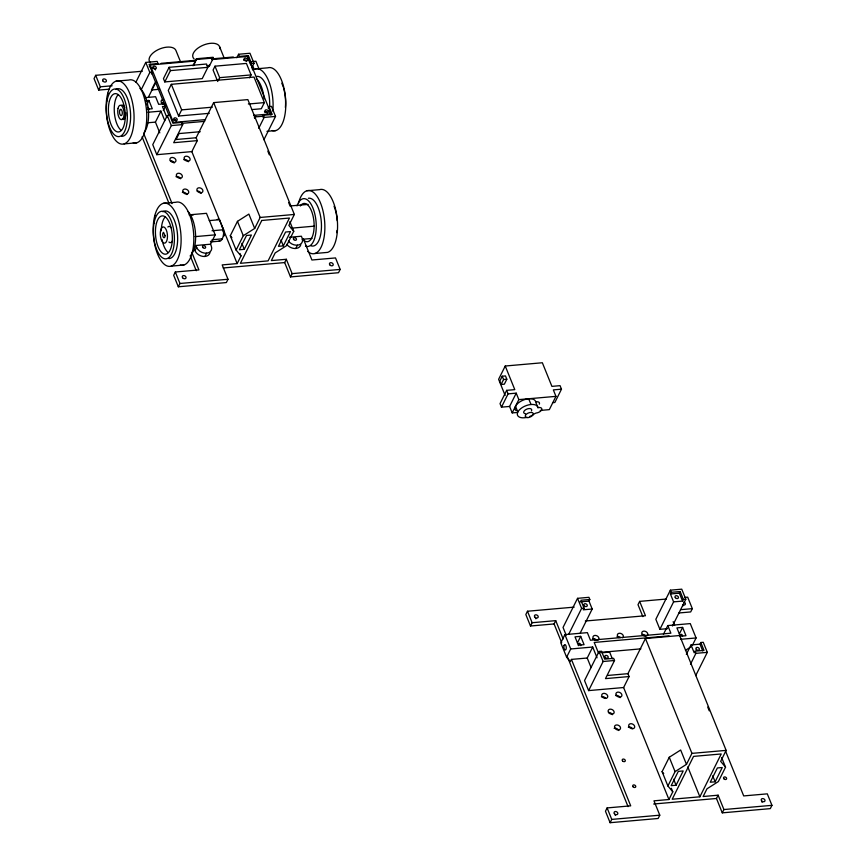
<?xml version="1.0" encoding="UTF-8"?>
<svg xmlns="http://www.w3.org/2000/svg" width="866" height="866" viewBox="0 0 866 866"><rect width="100%" height="100%" fill="white"/><g stroke="black" fill="none" stroke-linecap="round" stroke-linejoin="round"><path stroke-width="1.3" d="M142.381 71.218L95.693 75.32L94.048 78.611L98.702 90.096L109.192 89.176M98.702 90.096L100.337 86.806L95.693 75.32M135.897 82.205L145.759 62.417L157.157 61.41L158.034 63.564L149.071 64.355L152.275 72.246L151.453 73.891M149.309 66.758L150.186 64.993L195.673 60.999M141.126 89.923L149.829 72.463L145.759 62.417M152.015 88.797L154.982 82.844M148.497 96.992L156.237 81.469M146.722 104.818L148.909 100.424L145.488 100.727M169.097 67.31L163.458 78.622L164.789 81.924L202.233 78.633L207.872 67.321L206.541 64.019L169.097 67.31L170.429 70.611L164.789 81.924M251.963 109.581L261.294 108.759L264.357 102.61L254.019 77.052L171.316 84.316L168.253 90.465L178.591 116.022L209.269 113.327M159.788 132.866L155.436 122.106L160.914 111.119L147.978 112.255M163.284 110.523L165.644 105.793M197.296 140.628L173.698 142.706L182.737 124.585L181.86 122.431L172.908 123.21L169.714 115.319L167.268 115.535L152.752 144.644L156.822 154.689L191.83 151.615L197.296 140.628L196.138 137.759L213.664 102.61L247.849 99.601L294.353 214.454L288.876 225.441L293.747 231.276L286.581 245.641L275.182 252.904L271.35 260.59L286.321 259.28L292.134 273.634L290.489 276.925L338.519 272.714L340.165 269.413L335.51 257.927L311.912 260.006L303.295 238.724M192.977 65.74L196.474 58.736L213.079 57.275L213.372 58L209.15 66.455M193.757 65.502L196.474 58.736M156.822 154.689L171.338 125.581L167.268 115.535M178.591 116.022L181.665 109.874L171.316 84.316M176.079 139.491L179.024 133.57L200.252 131.708M249.625 77.788L251.064 74.909L246.42 63.424L214.995 66.184L213.079 70.027L217.723 81.512M218.21 80.549L219.65 77.669L214.995 66.184M236.819 57.751L238.561 54.255L249.96 53.259L254.019 63.305L251.703 67.97M247.568 57.275L248.38 55.63L239.427 56.409L238.561 54.255M250.761 65.166L251.584 63.521L248.38 55.63M191.83 252.407L198.92 269.932L175.322 272L173.676 275.301L178.32 286.787L226.351 282.565L227.996 279.263L222.183 264.909L237.154 263.6L240.997 255.903L240.023 253.511M254.55 118.447L255.719 116.087M189.037 214.855L206.476 213.328L215.19 234.859L210.535 244.201L195.878 245.489L194.244 248.78L194.991 250.653A8.162 6.008 26.5 0 0 202.947 256.412A8.162 6.008 26.5 0 0 209.973 252.677M194.991 250.653L196.636 247.351L195.878 245.489M262.441 116.921L263.264 115.275L272.216 114.485L269.012 106.594L271.459 106.377L275.529 116.423L263.913 139.718M178.32 286.787L179.966 283.485L175.322 272M268.2 108.239L269.012 106.594M258.707 128.298L264.13 117.43L263.264 115.275M204.939 256.466L206.584 253.175A8.162 6.008 26.5 0 0 211.293 246.063L210.535 244.201M236.115 250.079L230.302 235.725L237.468 221.35L248.867 214.086L254.68 228.451L243.281 235.704L236.115 250.079L240.997 255.903M244.277 249.321L251.4 235.032L246.518 235.465L239.395 249.744L244.277 249.321L241.852 243.335M254.68 228.451L260.157 217.463L213.664 102.61M283.355 245.879L290.467 231.601L285.585 232.034L278.462 246.312L283.355 245.879L280.93 239.904M290.489 276.925L284.676 262.571L286.321 259.28M295.782 248.488L297.428 245.186M552.53 402.668L554.857 402.474L561.482 389.18L560.053 385.662L551.913 386.377L542.354 362.757L505.235 366.015L498.61 379.308L505.149 395.47M502.226 376.223L499.758 381.17L501.1 384.472L504.358 384.179L506.816 379.243L505.484 375.931L502.226 376.223L503.557 379.525L501.1 384.472M505.235 366.015L514.794 389.635L506.653 390.35L500.028 403.643L501.457 407.161L509.598 406.446L516.223 393.153L508.082 393.868L501.457 407.161M517.132 412.476L512.207 412.909L518.842 399.616L516.223 393.153M561.482 389.18L553.342 389.895L555.95 396.357L549.325 409.64L540.243 410.441M574.169 607.131L527.481 611.234L525.835 614.524L530.49 626.01L554.088 623.942L555.734 620.641L532.135 622.719L530.49 626.01M580.285 632.905L592.192 609.025L588.999 601.134L589.822 599.478L588.945 597.323L577.546 598.33L563.041 627.439L566.202 635.254M692.551 645.018L696.08 637.961L690.267 623.596L667.794 625.577L670.879 633.187L590.45 640.245L587.375 632.635L564.903 634.616L560.8 642.853L566.613 657.207L570.337 661.602L571.43 659.405L587.224 658.019L592.701 647.032L570.716 648.97L566.613 657.207M568.843 633.999L581.616 608.376L577.546 598.33M589.822 599.478L580.87 600.268L584.063 608.159L583.24 609.816L592.192 609.025M577.416 642.94L580.696 636.348L575.002 636.846L578.369 645.17L584.074 644.672L580.696 636.348M629.095 676.552L605.486 678.619L614.524 660.498L613.648 658.344L604.695 659.134L601.502 651.232L599.055 651.448L584.539 680.557L588.609 690.603L623.617 687.528L629.095 676.552L627.926 673.672L645.451 638.523L679.637 635.525L726.141 750.378L720.664 761.355L725.535 767.189L718.369 781.565L706.97 788.818L703.138 796.514L718.109 795.194L723.922 809.548L722.276 812.849L770.307 808.628L771.952 805.337L767.298 793.851L743.699 795.919L725.459 750.865M588.609 690.603L603.126 661.494L599.055 651.448M666.333 599.034L639.649 601.383L638.004 604.674L642.853 616.635M672.46 626.01L685.807 599.229L681.748 589.172L670.349 590.179L655.833 619.287L659.903 629.333L667.502 628.673M659.903 629.333L673.596 601.87L670.403 593.979L671.215 592.333L670.349 590.179M673.596 601.87L682.549 601.091L679.355 593.188L680.178 591.543L671.215 592.333M663.421 634.356L667.794 625.577M682.549 601.091L683.371 599.445L680.178 591.543M679.323 633.988L682.614 627.395L676.909 627.893L680.286 636.218L685.98 635.72L682.614 627.395M685.006 597.399L687.68 597.161L692.324 608.646L690.678 611.937L678.879 612.976M571.43 659.405L630.708 805.845L607.109 807.924L605.464 811.215L610.108 822.7L658.138 818.478L659.784 815.187L653.971 800.833L668.942 799.513L672.785 791.827L671.323 788.233M686.337 654.36L691.036 644.943L699.988 644.152L700.81 642.507L703.246 642.291L707.316 652.347L695.701 675.632M700.81 642.507L704.004 650.409L695.052 651.189L694.229 652.845L691.036 644.943M610.108 822.7L611.753 819.409L607.109 807.924M690.494 664.222L695.918 653.343L695.052 651.189M667.903 785.992L662.089 771.638L669.256 757.263L680.665 750.01L686.467 764.364L675.069 771.628L667.903 785.992L672.785 791.827M676.065 785.235L683.187 770.957L678.305 771.379L671.182 785.668L676.065 785.235L673.64 779.248M686.467 764.364L691.945 753.377L645.451 638.523M699.88 796.796L721.237 753.961L693.558 756.386L672.2 799.231L699.88 796.796L687.788 766.93M715.143 781.803L722.255 767.525L717.373 767.947L710.25 782.225L715.143 781.803L712.718 775.817M722.276 812.849L716.474 798.484L718.109 795.194M685.482 650.312L690.884 646.88M516.071 410.7A10.966 5.705 -22 0 1 522.003 400.644A10.966 5.705 -22 0 1 535.556 401.326L536.595 401.781A4.536 2.36 -22 0 1 539.291 404.173M535.632 401.943L537.959 407.691L538.912 407.529A4.536 2.36 -22 0 1 541.618 409.91A4.536 2.36 -22 0 1 536.173 413.017L534.571 413.71A10.966 5.705 -22 0 1 529.754 416.459M196.766 59.451L213.372 58M161.076 63.337L195.878 60.284M211.943 58.877L233.355 56.994M211.737 59.592L247.86 56.42L271.112 113.847L253.716 115.373M251.887 61.594L255.892 61.248L259.14 69.28M207.039 65.805L209.594 65.578L209.301 64.863M149.829 72.463L152.275 72.246M170.429 70.611L207.872 67.321M251.584 63.521L254.019 63.305M116.087 81.155L128.785 80.04A31.728 13.748 85 0 1 146.592 111.454A31.728 13.748 85 0 1 133.212 142.76M255.113 68.944L267.81 67.819A31.728 13.748 85 0 1 285.628 99.233A31.728 13.748 85 0 1 272.249 130.549M100.337 86.806L112.147 85.766M219.65 77.669L251.064 74.909M151.42 89.988L159.452 89.285M145.012 97.652L155.588 96.721L158.662 104.331L165.363 103.736M166.434 106.172L162.418 106.529L166.878 117.538M147.718 109.159L152.286 108.759L148.909 100.424M181.665 109.874L212.343 107.178M248.358 104.017L264.357 102.61M147.534 122.799L155.436 122.106M205.545 119.605L173.427 122.42L150.186 64.993M181.914 123.362L204.668 121.359M254.171 117.007L263.545 116.185M171.338 125.581L182.737 124.585M264.13 117.43L275.529 116.423M124.119 143.897L136.817 142.771M266.955 131.34L275.843 130.56M175.787 139.545L196.138 137.759M163.122 203.391L175.82 202.276A31.728 13.748 85 0 1 193.638 233.69A31.728 13.748 85 0 1 180.258 265.007M306.878 190.758L319.576 189.643A31.728 13.748 85 0 1 336.982 216.933A31.728 13.748 85 0 1 327.608 252.385L314.91 253.5M290.705 205.924L308.144 204.398M209.258 220.603L219.531 219.704L223.601 229.75A11.334 4.915 85 0 1 218.892 241.073M260.157 217.463L294.353 214.454M212.04 230.767L223.601 229.75M195.077 236.635L215.19 234.859M291.377 228.169L314.185 226.167M212.04 239.741L222.313 238.832M210.416 241.419L212.993 241.192M210.676 241.939L219.661 241.149M289.385 237.273L301.379 236.223L302.137 238.085A8.162 6.008 26.5 0 1 298.359 245.046A8.162 6.008 26.5 0 1 288.41 241.019M302.191 239.297L312.02 238.431M171.154 266.133L183.852 265.018M223.212 267.973L284.676 262.571M179.966 283.485L227.996 279.263M292.134 273.634L340.165 269.413M503.557 379.525L506.816 379.243M518.842 399.616L555.95 396.357M580.047 601.913L588.999 601.134M670.403 593.979L679.355 593.188M581.616 608.376L584.063 608.159M683.371 599.445L685.807 599.229M680.524 609.686L692.324 608.646M585.329 621.019L645.462 615.737L639.649 601.383M669.093 635.861L594.206 642.442L598.666 653.451M680.557 639.314L696.08 637.961M600.766 652.369L640.883 648.851M601.957 652.769L609.632 652.098L612.37 658.864M603.126 661.494L614.524 660.498M695.918 653.343L707.316 652.347M607.575 675.469L627.926 673.672M691.945 753.377L726.141 750.378M653.668 804.005L716.474 798.484M611.753 819.409L659.784 815.187M723.922 809.548L771.952 805.337M230.302 235.725L231.926 237.663M662.089 771.638L663.713 773.576M699.988 644.152L702.727 650.929M673.163 621.701L674.646 625.36M707.717 707.057L709.243 710.813M721.659 757.62L725.535 767.189M528.682 398.75L531.01 404.487M669.256 757.263L675.069 771.628M515.519 406.262L517.846 412M506.653 390.35L508.082 393.868M623.617 687.528L668.942 799.513M509.598 406.446L512.207 412.909M592.701 647.032L597.053 657.803M587.224 658.019L591.099 667.589M564.903 634.616L570.716 648.97M555.734 620.641L563.149 638.946M554.088 623.942L561.688 642.713M567.262 656.471L628.056 806.636M527.481 611.234L532.135 622.719M248.022 58.401L250.306 64.041M269.11 110.491L270.939 115.005M267.821 151.117L269.348 154.873M288.595 202.428L290.121 206.184M219.574 46.656L224.316 58.39M289.872 221.707L293.747 231.276M180.691 62.222L175.939 50.499A14.321 7.448 -22 0 0 158.24 49.611A14.321 7.448 -22 0 0 150.489 62.742M237.468 221.35L243.281 235.704M191.83 151.615L237.154 263.6M151.323 71.748L169.011 115.438M160.914 111.119L164.778 120.688M143.691 133.505L172.063 203.597M142.067 136.828L168.913 203.153M190.184 255.708L196.268 270.722M537.959 407.691L537.883 407.063A10.966 5.705 -22 0 0 526.539 405.483A10.966 5.705 -22 0 0 517.305 414.219A10.966 5.705 -22 0 0 527.048 417.336M120.753 129.987A19.225 8.324 85 0 1 114.344 112.266A19.225 8.324 85 0 1 118.252 94.578M139.924 88.397A24.032 10.414 85 0 1 148.357 109.787A24.032 10.414 85 0 1 144.016 132.606M115.784 89.512A23.891 10.349 85 0 1 130.181 109.452A23.891 10.349 85 0 1 121.781 136.341M125.884 112.742A7.253 3.139 85 0 1 122.193 119.151M121.576 105.208A7.253 3.139 85 0 1 124.726 107.514M206.584 253.175A8.162 6.008 26.5 0 1 196.636 247.351M217.258 219.488A11.334 4.915 85 0 1 219.531 219.704M191.115 214.984A8.162 6.008 26.5 0 1 193.107 215.039M221.49 225.853A4.536 1.959 85 0 1 222.941 229.447M223.027 230.627A4.536 1.959 85 0 1 222.973 231.763M162.83 211.748A23.891 10.349 85 0 1 177.216 231.687A23.891 10.349 85 0 1 168.827 258.577M167.798 252.222A19.225 8.324 85 0 1 162.029 239.471M161.282 230.767A19.225 8.324 85 0 1 165.298 216.814M187.857 211.423A24.032 10.414 85 0 1 195.478 233.062A24.032 10.414 85 0 1 191.05 254.842M172.366 240.997A8.162 3.54 85 0 1 168.924 242.047M167.852 227.011A8.162 3.54 85 0 1 171.446 228.083M152.741 67.992A1.819 1.331 26.5 0 1 155.425 69.929M173.665 119.67A1.819 1.331 26.5 0 1 176.274 120.883A1.819 1.331 26.5 0 0 173.72 119.562M264.498 111.844A1.819 1.331 26.5 0 1 267.442 112.872M243.627 60.046A1.819 1.331 26.5 0 1 246.572 61.075M194.114 58.91A14.321 7.448 -22 0 1 203.586 45.032A14.321 7.448 -22 0 1 219.812 48.637M300.816 244.699A8.162 6.008 26.5 0 1 294.797 248.51A8.162 6.008 26.5 0 1 286.765 244.32M298.586 202.839A31.728 13.748 85 0 1 316.426 195.478A31.728 13.748 85 0 1 324.165 236.775A31.728 13.748 85 0 1 307.679 251.346M334.06 206.26A23.891 10.349 85 0 1 337.231 220.765M337.015 230.453A23.891 10.349 85 0 1 336.679 232.673M297.006 205.891A24.032 10.414 85 0 1 315.116 215.32A24.032 10.414 85 0 1 305.471 246.139M308.361 198.26A24.032 10.414 85 0 1 321.405 223.363A24.032 10.414 85 0 1 310.678 245.684M300.329 205.978A19.225 8.324 85 0 1 313.968 221.783A19.225 8.324 85 0 1 303.381 239.947M147.512 107.395A2.717 1.18 85 0 1 149.006 109.733M252.515 66.336A1.992 1.472 26.5 0 1 252.342 69.139M163.609 104.31A3.172 2.338 26.5 0 1 161.141 101.603A3.172 2.338 26.5 0 1 163.144 99.493M264.552 111.736A1.819 1.331 26.5 0 1 267.594 113.143M161.498 102.794A3.172 2.338 26.5 0 1 165.005 104.418M183.754 159.647A3.172 2.338 26.5 0 1 188.323 161.769M170.288 160.74A3.172 2.338 26.5 0 1 174.153 163.003M175.982 176.686A3.172 2.338 26.5 0 1 180.55 178.797M182.369 192.479A3.172 2.338 26.5 0 1 186.948 194.59M197.242 191.083A3.172 2.338 26.5 0 1 201.107 193.345M281.786 83.223A23.891 10.349 85 0 1 283.236 87.033M283.572 88.116A23.891 10.349 85 0 1 285.379 107.471M252.85 70.124A31.728 13.748 85 0 1 267.551 78.47A31.728 13.748 85 0 1 272.855 111.173M256.866 79.142A24.032 10.414 85 0 1 264.195 98.865M256.607 76.435A24.032 10.414 85 0 1 269.629 107.092M578.445 645.646A2.717 1.18 85 0 1 579.451 643.286A2.717 1.18 85 0 1 580.794 645.646M683.826 602.032A1.992 1.472 26.5 0 1 685.298 604.316A1.992 1.472 26.5 0 1 682.679 604.706M645.029 636.131A3.172 2.338 26.5 0 1 641.944 632.212A3.172 2.338 26.5 0 1 646.934 632.353A3.172 2.338 26.5 0 1 645.798 636.153M619.071 637.733A3.172 2.338 26.5 0 1 617.75 634.02A3.172 2.338 26.5 0 1 622.113 634.139A3.172 2.338 26.5 0 1 622.676 637.831M596.187 640.418A3.172 2.338 26.5 0 1 593.113 636.499A3.172 2.338 26.5 0 1 598.092 636.64A3.172 2.338 26.5 0 1 596.966 640.439M680.362 636.694A2.717 1.18 85 0 1 681.217 634.356A2.717 1.18 85 0 1 682.581 636.012M682.657 605.54A1.992 1.472 26.5 0 1 683.079 605.843M535.491 618.476A1.992 1.472 26.5 0 1 535.902 618.779M615.109 815.155A1.992 1.472 26.5 0 1 615.531 815.458M761.809 802.013A1.992 1.472 26.5 0 1 762.286 802.23M592.582 638.859A3.172 2.338 26.5 0 1 596.793 640.331M617.003 636.716A3.172 2.338 26.5 0 1 620.684 637.603M642.128 634.421A3.172 2.338 26.5 0 1 645.635 636.045M615.542 695.571A3.172 2.338 26.5 0 1 620.11 697.682M601.372 696.816A3.172 2.338 26.5 0 1 605.583 698.288M608.473 712.458A3.172 2.338 26.5 0 1 612.338 714.721M614.167 728.403A3.172 2.338 26.5 0 1 618.735 730.514M628.326 727.159A3.172 2.338 26.5 0 1 632.537 728.62M524.082 413.201A4.265 2.219 -22 0 1 527.426 408.882A4.265 2.219 -22 0 1 531.529 410.798M525.467 413.721A4.265 2.219 -22 0 1 524.666 413.537M165.07 235.693L165.049 236.093A2.717 1.18 85 0 1 163.068 236.699A2.717 1.18 85 0 1 163.544 232.359L165.07 235.693M224.262 234.08L223.612 236.158L224.262 234.08M261.77 220.473L240.412 263.307L268.092 260.882L289.45 218.037L261.77 220.473M109.387 101.127A19.225 8.324 85 0 0 117.094 131.805A19.225 8.324 85 0 0 124.044 105.5A19.225 8.324 85 0 0 109.387 101.127M107.005 100.867A23.891 10.349 85 0 0 118.523 136.622A23.891 10.349 85 0 0 124.996 100.932A23.891 10.349 85 0 0 107.005 100.867M107.795 93.225A31.728 13.748 85 0 0 120.515 143.875A31.728 13.748 85 0 0 131.989 100.456A31.728 13.748 85 0 0 107.795 93.225M118.003 108.445A7.253 3.139 85 0 0 121.229 119.67A7.253 3.139 85 0 0 123.513 109.235A7.253 3.139 85 0 0 118.003 108.445M119.681 110.523A3.172 1.375 85 0 0 120.959 115.589A3.172 1.375 85 0 0 122.106 111.249A3.172 1.375 85 0 0 119.681 110.523M202.796 247.459A1.635 1.202 26.5 0 0 205.491 247.817A1.635 1.202 26.5 0 0 203.954 245.717A1.635 1.202 26.5 0 0 202.796 247.459M154.841 215.472A31.728 13.748 85 0 0 167.56 266.122A31.728 13.748 85 0 0 179.035 222.692A31.728 13.748 85 0 0 154.841 215.472M154.051 223.114A23.891 10.349 85 0 0 165.568 258.858A23.891 10.349 85 0 0 172.042 223.168A23.891 10.349 85 0 0 154.051 223.114M156.432 223.363A19.225 8.324 85 0 0 164.139 254.041A19.225 8.324 85 0 0 171.089 227.736A19.225 8.324 85 0 0 156.432 223.363M160.719 230.085A8.162 3.54 85 0 0 163.988 243.108A8.162 3.54 85 0 0 166.943 231.947A8.162 3.54 85 0 0 160.719 230.085M244.342 60.079A1.819 1.331 26.5 0 0 247.33 60.49A1.819 1.331 26.5 0 0 245.63 58.152A1.819 1.331 26.5 0 0 244.342 60.079M265.267 111.768A1.819 1.331 26.5 0 0 268.254 112.169A1.819 1.331 26.5 0 0 266.555 109.83A1.819 1.331 26.5 0 0 265.267 111.768M174.098 119.779A1.819 1.331 26.5 0 0 177.086 120.179A1.819 1.331 26.5 0 0 175.387 117.841A1.819 1.331 26.5 0 0 174.098 119.779M153.174 68.089A1.819 1.331 26.5 0 0 156.161 68.501A1.819 1.331 26.5 0 0 154.462 66.162A1.819 1.331 26.5 0 0 153.174 68.089M293.639 239.471A1.635 1.202 26.5 0 0 296.334 239.839A1.635 1.202 26.5 0 0 294.797 237.739A1.635 1.202 26.5 0 0 293.639 239.471M102.967 81.047A1.992 1.472 26.5 0 0 106.247 81.491A1.992 1.472 26.5 0 0 104.375 78.925A1.992 1.472 26.5 0 0 102.967 81.047M182.585 277.737A1.992 1.472 26.5 0 0 185.876 278.181A1.992 1.472 26.5 0 0 184.003 275.604A1.992 1.472 26.5 0 0 182.585 277.737M184.62 159.615A3.172 2.338 26.5 0 0 189.849 160.318A3.172 2.338 26.5 0 0 186.872 156.226A3.172 2.338 26.5 0 0 184.62 159.615M170.461 160.859A3.172 2.338 26.5 0 0 175.679 161.563A3.172 2.338 26.5 0 0 172.702 157.471A3.172 2.338 26.5 0 0 170.461 160.859M197.416 191.191A3.172 2.338 26.5 0 0 202.633 191.906A3.172 2.338 26.5 0 0 199.656 187.814A3.172 2.338 26.5 0 0 197.416 191.191M183.246 192.436A3.172 2.338 26.5 0 0 188.474 193.15A3.172 2.338 26.5 0 0 185.486 189.059A3.172 2.338 26.5 0 0 183.246 192.436M176.859 176.642A3.172 2.338 26.5 0 0 182.076 177.357A3.172 2.338 26.5 0 0 179.1 173.265A3.172 2.338 26.5 0 0 176.859 176.642M329.762 264.801A1.992 1.472 26.5 0 0 333.042 265.245A1.992 1.472 26.5 0 0 331.169 262.679A1.992 1.472 26.5 0 0 329.762 264.801M723.792 778.686A1.635 1.202 26.5 0 0 726.477 779.054A1.635 1.202 26.5 0 0 724.939 776.943A1.635 1.202 26.5 0 0 723.792 778.686M605.063 657.337A1.819 1.331 26.5 0 0 608.051 657.749A1.819 1.331 26.5 0 0 606.352 655.41A1.819 1.331 26.5 0 0 605.063 657.337M675.318 597.648A1.819 1.331 26.5 0 0 678.295 598.049A1.819 1.331 26.5 0 0 676.595 595.711A1.819 1.331 26.5 0 0 675.318 597.648M632.949 786.664A1.635 1.202 26.5 0 0 635.633 787.032A1.635 1.202 26.5 0 0 634.096 784.932A1.635 1.202 26.5 0 0 632.949 786.664M564.015 645.625A2.717 1.18 85 0 0 565.108 649.965A2.717 1.18 85 0 0 566.093 646.253A2.717 1.18 85 0 0 564.015 645.625M584.149 605.659A1.819 1.331 26.5 0 0 587.126 606.059A1.819 1.331 26.5 0 0 585.427 603.721A1.819 1.331 26.5 0 0 584.149 605.659M622.481 760.824A1.635 1.202 26.5 0 0 625.165 761.192A1.635 1.202 26.5 0 0 623.639 759.081A1.635 1.202 26.5 0 0 622.481 760.824M534.755 616.971A1.992 1.472 26.5 0 0 538.035 617.415A1.992 1.472 26.5 0 0 536.162 614.838A1.992 1.472 26.5 0 0 534.755 616.971M614.373 813.65A1.992 1.472 26.5 0 0 617.664 814.094A1.992 1.472 26.5 0 0 615.791 811.529A1.992 1.472 26.5 0 0 614.373 813.65M616.419 695.528A3.172 2.338 26.5 0 0 621.636 696.232A3.172 2.338 26.5 0 0 618.66 692.14A3.172 2.338 26.5 0 0 616.419 695.528M602.249 696.773A3.172 2.338 26.5 0 0 607.477 697.476A3.172 2.338 26.5 0 0 604.49 693.385A3.172 2.338 26.5 0 0 602.249 696.773M629.203 727.115A3.172 2.338 26.5 0 0 634.421 727.819A3.172 2.338 26.5 0 0 631.444 723.727A3.172 2.338 26.5 0 0 629.203 727.115M615.033 728.36A3.172 2.338 26.5 0 0 620.262 729.064A3.172 2.338 26.5 0 0 617.285 724.972A3.172 2.338 26.5 0 0 615.033 728.36M608.646 712.566A3.172 2.338 26.5 0 0 613.864 713.27A3.172 2.338 26.5 0 0 610.887 709.178A3.172 2.338 26.5 0 0 608.646 712.566M696.232 649.327A1.819 1.331 26.5 0 0 699.219 649.738A1.819 1.331 26.5 0 0 697.52 647.4A1.819 1.331 26.5 0 0 696.232 649.327M761.55 800.725A1.992 1.472 26.5 0 0 764.83 801.169A1.992 1.472 26.5 0 0 762.957 798.593A1.992 1.472 26.5 0 0 761.55 800.725M527.979 417.596A4.265 2.219 -22 0 0 533.229 413.428A4.265 2.219 -22 0 0 526.593 414.013A4.265 2.219 -22 0 0 527.979 417.596"/></g></svg>
